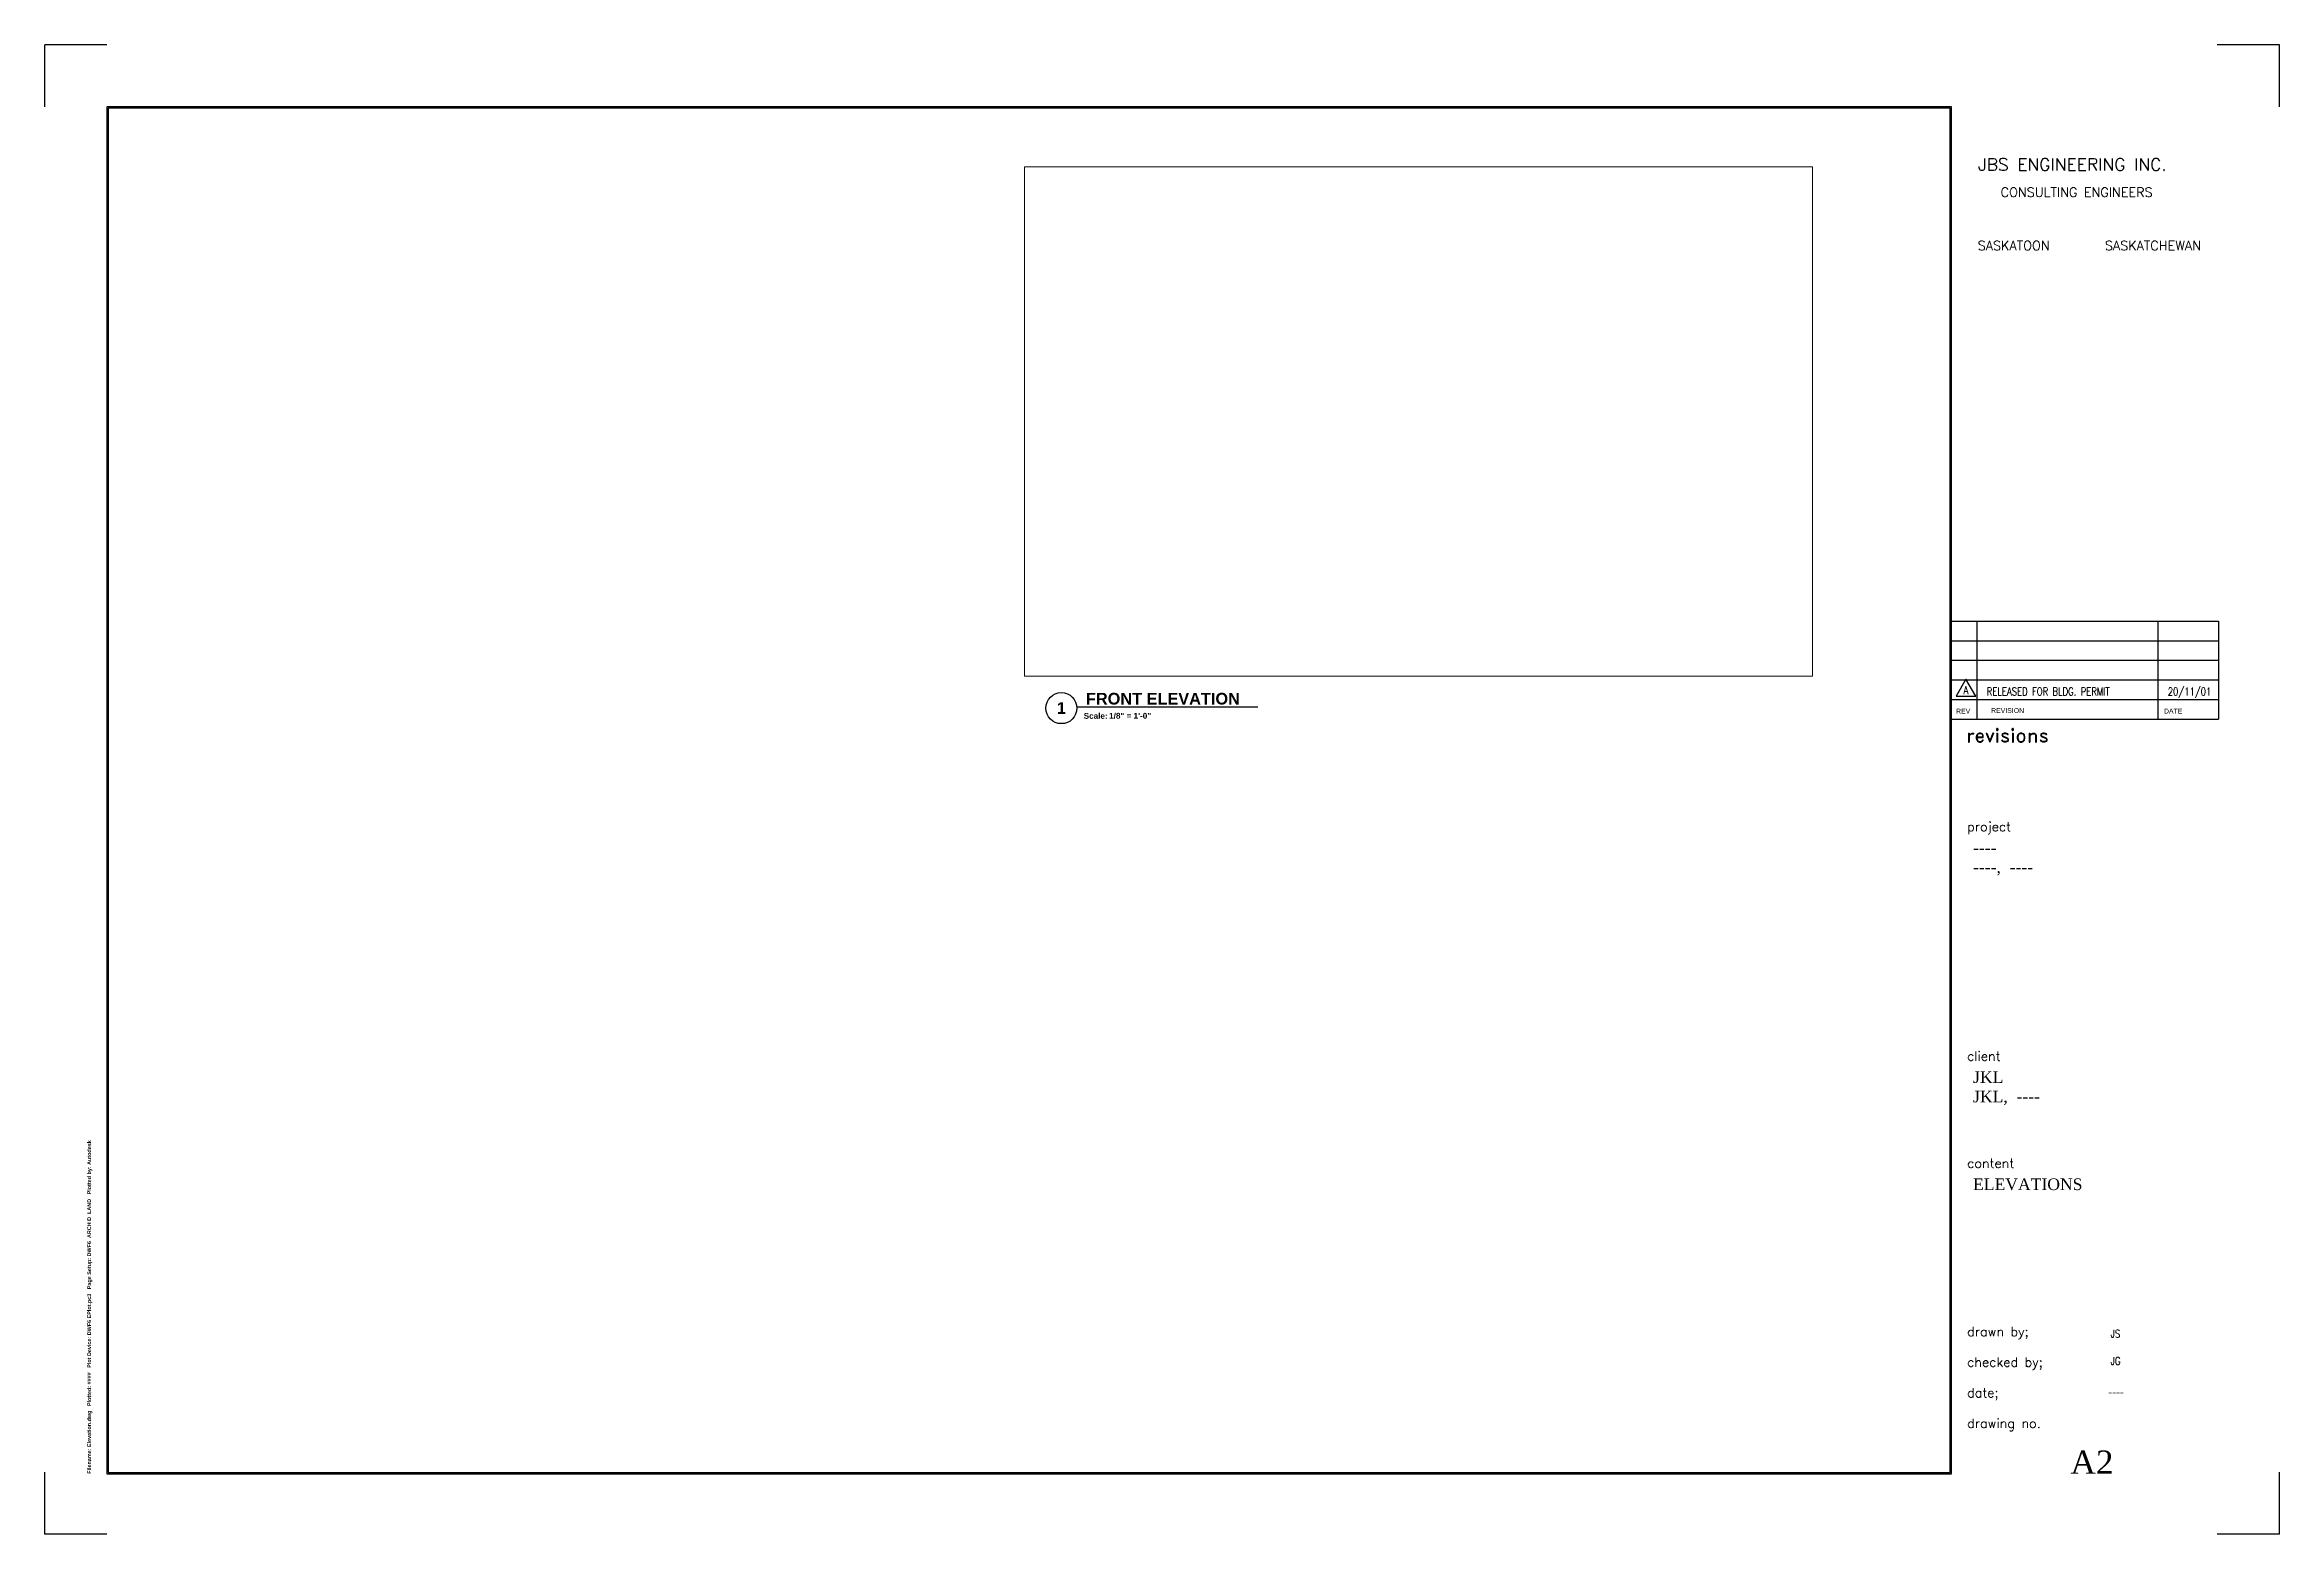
# Paper-space layout 'Elevations' of a CAD drawing. Header units: inches. Extents: x -0.3 to 35.7, y -0.7 to 23.3.
import ezdxf
from ezdxf.enums import TextEntityAlignment as Align

# ---------------------------------------------------------------- set-up
doc = ezdxf.new("R2010")
doc.units = ezdxf.units.IN
doc.header["$MEASUREMENT"] = 0
doc.layers.get('0').update_dxf_attribs({"linetype": 'CONTINUOUS'})
for name, color, linetype in [('Foundation_Plan_Dim', 2, 'CONTINUOUS'), ('TEXT', 4, 'CONTINUOUS'), ('Title', 7, 'CONTINUOUS'), ('TITLEBLOCK-BORDER', 6, 'CONTINUOUS'), ('TITLEBLOCK-CORNERS', 1, 'CONTINUOUS'), ('TITLEBLOCK-INFORMATION', 3, 'CONTINUOUS'), ('TITLEBLOCK-TEXT1', 160, 'CONTINUOUS'), ('TITLEBLOCK-TEXT3', 10, 'CONTINUOUS'), ('TITLEBLOCK-TEXT4', 4, 'CONTINUOUS'), ('TITLEBLOCK-TEXT5', 3, 'CONTINUOUS')]:
    doc.layers.add(name, color=color, linetype=linetype)
doc.styles.add('HB', font='TIMES.TTF', dxfattribs={"height": 12})
doc.styles.add('ROMANC', font='romanc')
doc.styles.add('ROMAND', font='ROMAND')
doc.styles.add('ROMANS', font='ROMANS.SHX', dxfattribs={"width": 0.8})
doc.styles.add('ROMANS-80', font='romans.shx', dxfattribs={"width": 0.8})
doc.styles.add('SANSSERIFBOLD', font='sanssb__.ttf')

# ---------------------------------------------------------------- blocks, each defined once
blk = doc.blocks.new('Rev')
at = {"color": 4}
blk.add_lwpolyline([(1.243, 0.24), (1.083, -0.036), (1.402, -0.036)], close=True, dxfattribs=at)
at = {"layer": 'TEXT', "style": 'ROMANS-80', "width": 0.8}
blk.add_attdef('REV', text='', height=0.125, dxfattribs=at).set_placement((1.242, 0.062), align=Align.MIDDLE)
for p in [(1.578, -0.06), (4.494, -0.06)]:
    blk.add_attdef('REV', text='', height=0.125, dxfattribs=at).set_placement(p, align=Align.BOTTOM_LEFT)
blk = doc.blocks.new('Title')
at = {"layer": 'TITLEBLOCK-BORDER'}
for p, q in [((1, 23), (1, 0.975)), ((30.718, 23), (1, 23)), ((1.02, 22.98), (1.02, 0.994)), ((30.698, 22.98), (1.02, 22.98)), ((30.698, 0.994), (30.698, 22.98)), ((30.718, 0.975), (30.718, 23)), ((1, 0.975), (30.718, 0.975)), ((1.02, 0.994), (30.698, 0.994))]:
    blk.add_line(p, q, dxfattribs=at)
at = {"layer": 'TITLEBLOCK-CORNERS'}
for p, q in [((0, 23), (0, 24)), ((1, 24), (0, 24)), ((36, 24), (35, 24)), ((36, 23), (36, 24)), ((0, 0), (0, 1)), ((36, 0), (36, 1)), ((1, 0), (0, 0)), ((36, 0), (35, 0))]:
    blk.add_line(p, q, dxfattribs=at)
at = {"layer": 'TITLEBLOCK-INFORMATION'}
for p, q in [((30.718, 14.713), (35.02, 14.713)), ((31.124, 14.713), (31.124, 13.136)), ((34.04, 14.713), (34.04, 13.136)), ((35.02, 14.713), (35.02, 13.136)), ((30.718, 14.398), (35.02, 14.398)), ((30.718, 14.082), (35.02, 14.082)), ((30.718, 13.767), (35.02, 13.767)), ((30.718, 13.451), (35.02, 13.451)), ((30.718, 13.136), (35.02, 13.136))]:
    blk.add_line(p, q, dxfattribs=at)
at = {"layer": 'TITLEBLOCK-TEXT1', "width": 1.0217}
for s, height, style, p in [('JBS ENGINEERING INC.', 0.1972, 'ROMANC', (31.147, 21.971)), ('CONSULTING ENGINEERS', 0.1479, 'ROMAND', (31.51, 21.549)), ('SASKATOON       SASKATCHEWAN', 0.1479, 'ROMAND', (31.141, 20.69))]:
    blk.add_text(s, height=height, dxfattribs=dict(at, style=style)).set_placement(p)
at = {"layer": 'TITLEBLOCK-TEXT3', "style": 'SANSSERIFBOLD'}
for tag, p in [('PROJ', (31.087, 10.921)), ('PROJ1', (31.087, 10.574)), ('PROJ2', (31.087, 10.253)), ('PROJ3', (31.087, 9.923)), ('CLIENT', (31.087, 7.231)), ('CLIENT1', (31.087, 6.938)), ('CLIENT2', (31.087, 6.668))]:
    blk.add_attdef(tag, p, '', height=0.187, dxfattribs=at)
at = {"layer": 'TITLEBLOCK-TEXT3', "style": 'ROMANS', "width": 0.8}
for tag, p, height in [('DRAW', (33.282, 3.171), 0.125), ('CHECK', (33.282, 2.73), 0.125), ('DATE', (33.282, 2.206), 0.125), ('#', (32.593, 1.339), 0.25)]:
    blk.add_attdef(tag, p, '', height=height, dxfattribs=at)
at = {"layer": 'TITLEBLOCK-TEXT4', "width": 1.0217}
for s, p in [('REV', (30.792, 13.224)), ('REVISION', (31.356, 13.233)), ('DATE', (34.141, 13.224))]:
    blk.add_text(s, height=0.0789, dxfattribs=at).set_placement(p)
at = {"layer": 'TITLEBLOCK-TEXT4', "style": 'ROMAND', "width": 1.0217}
for s, height, p in [('revisions', 0.2188, (30.953, 12.764)), ('project', 0.1479, (30.97, 11.328)), ('client', 0.1479, (30.97, 7.63)), ('content', 0.1479, (30.97, 5.905)), ('drawn by;', 0.1479, (30.97, 3.193)), ('checked by;', 0.1479, (30.97, 2.7)), ('date;', 0.1479, (30.97, 2.207)), ('drawing no.', 0.1479, (30.97, 1.714))]:
    blk.add_text(s, height=height, dxfattribs=at).set_placement(p)
at = {"layer": 'TITLEBLOCK-TEXT5', "style": 'ROMANS', "width": 0.8}
for tag, p in [('CONT', (31.018, 5.536)), ('CONT1', (31.018, 5.306)), ('CONT2', (31.018, 5.072)), ('CONT3', (31.018, 4.865))]:
    blk.add_attdef(tag, p, '', height=0.125, dxfattribs=at)
blk = doc.blocks.new('Drawing Title')
at = {"lineweight": 25}
blk.add_circle((0.592, -0.513), 0.25, dxfattribs=at)
at = {"insert": (0.952, -0.591), "char_height": 0.0938, "width": 0.39163, "attachment_point": 1, "style": 'SANSSERIFBOLD'}
blk.add_mtext('Scale: ', dxfattribs=at)
at = {"ltscale": 15, "style": 'SANSSERIFBOLD', "flags": 8}
blk.add_attdef('VIEWNAME', text='', height=0.188, dxfattribs=at).set_placement((0.842, -0.511), align=Align.BOTTOM_LEFT)
blk.add_attdef('#', text='', height=0.188, dxfattribs=at).set_placement((0.592, -0.511), align=Align.MIDDLE_CENTER)
blk.add_attdef('VPSCALE', text='', height=0.0938, dxfattribs=at).set_placement((1.362, -0.589), align=Align.TOP_LEFT)

psp = doc.layouts.new('Elevations')

# ---------------------------------------------------------------- block references
psp.add_blockref('Drawing Title', (15.443, 13.112)).add_auto_attribs({'#': '1', 'VIEWNAME': '%%u  FRONT ELEVATION    %%u', 'VPSCALE': '1/8" = 1\'-0"'})
at = {"layer": 'Foundation_Plan_Dim'}
ref = psp.add_blockref('Rev', (29.365, 12.827), dxfattribs=at)
ref.add_attrib('REV', 'A', dxfattribs={"layer": 'TEXT', "height": 0.125, "style": 'ROMANS-80', "width": 0.8}).set_placement((30.607, 12.889), align=Align.MIDDLE)
ref.add_attrib('REV', 'RELEASED FOR BLDG. PERMIT', dxfattribs={"layer": 'TEXT', "height": 0.125, "style": 'ROMANS-80', "width": 0.8}).set_placement((30.943, 12.767), align=Align.BOTTOM_LEFT)
ref.add_attrib('REV', '20/11/01', dxfattribs={"layer": 'TEXT', "height": 0.125, "style": 'ROMANS-80', "width": 0.8}).set_placement((33.859, 12.767), align=Align.BOTTOM_LEFT)
at = {"layer": 'Title'}
ref = psp.add_blockref('Title', (-0.343, -0.712), dxfattribs=at)
ref.add_attrib('CHECK', 'JG', (32.939, 2.019), dxfattribs={"layer": 'TITLEBLOCK-TEXT3', "height": 0.125, "style": 'ROMANS', "width": 0.8})
ref.add_attrib('DRAW', 'JS', (32.939, 2.459), dxfattribs={"layer": 'TITLEBLOCK-TEXT3', "height": 0.125, "style": 'ROMANS', "width": 0.8})

# ---------------------------------------------------------------- texts
at = {"ltscale": 15, "insert": (0.342, 0.263), "char_height": 0.0625, "width": 20, "attachment_point": 1, "rotation": 90, "style": 'SANSSERIFBOLD'}
psp.add_mtext('Filename: Elevation.dwg   Plotted: ####   Plot Device: DWF6 EPlot.pc3   Page Setup: DWF6_ARCH D_LAND   Plotted by: Autodesk', dxfattribs=at)
at = {"layer": 'TITLEBLOCK-TEXT3', "attachment_point": 1, "style": 'HB'}
for s, insert, char_height, width in [('----\\P----,  ----', (30.723, 10.445), 0.1875, 4.38172), ('JKL\\PJKL,  ----', (30.723, 6.748), 0.1875, 4.38172), ('ELEVATIONS', (30.723, 5.022), 0.1875, 4.38172), ('----', (32.9, 1.645), 0.125, 4.38172), ('A2', (32.292, 0.638), 0.375, 2.57663)]:
    psp.add_mtext(s, dxfattribs=dict(at, insert=insert, char_height=char_height, width=width))

# ---------------------------------------------------------------- viewports
at = {"layer": '0'}
vp = psp.add_viewport(center=(21.788, 17.215), size=(12.691, 8.20565), view_center_point=(2771.492, 1611.652), view_height=787.74248, dxfattribs=at)
vp.frozen_layers = ['0', 'Foundation_Plan_Dim', 'TEXT', 'Title', 'TITLEBLOCK-BORDER', 'TITLEBLOCK-CORNERS', 'TITLEBLOCK-INFORMATION', 'TITLEBLOCK-TEXT1', 'TITLEBLOCK-TEXT3', 'TITLEBLOCK-TEXT4', 'TITLEBLOCK-TEXT5']

doc.saveas('drawing.dxf')
